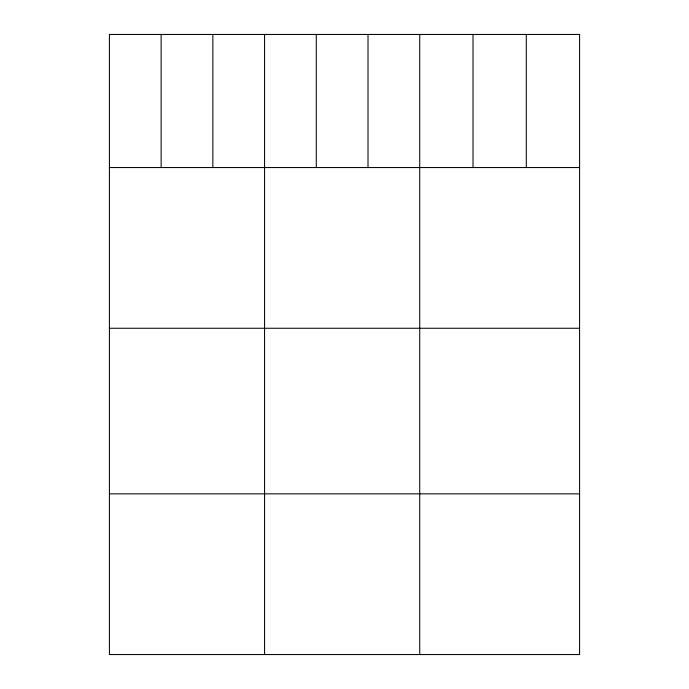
<?xml version="1.0" encoding="UTF-8"?>
<svg xmlns="http://www.w3.org/2000/svg" width="689" height="689" viewBox="0 0 689 689"><rect width="100%" height="100%" fill="white"/><g stroke="black" fill="none" stroke-linecap="round" stroke-linejoin="round"><path stroke-width="1.03" d="M109.413 167.548L579.587 167.548M109.413 328.257L579.587 328.257M109.413 493.841L579.587 493.841M526.301 34.45L526.301 167.548M473.016 34.45L473.016 167.548M419.73 34.45L419.73 654.55M368.012 34.45L368.012 167.548M316.285 34.45L316.285 167.548M264.567 34.45L264.567 654.55M212.849 34.45L212.849 167.548M161.131 34.45L161.131 167.548M579.587 34.45L109.413 34.45L109.413 654.55L579.587 654.55L579.587 34.45"/></g></svg>
